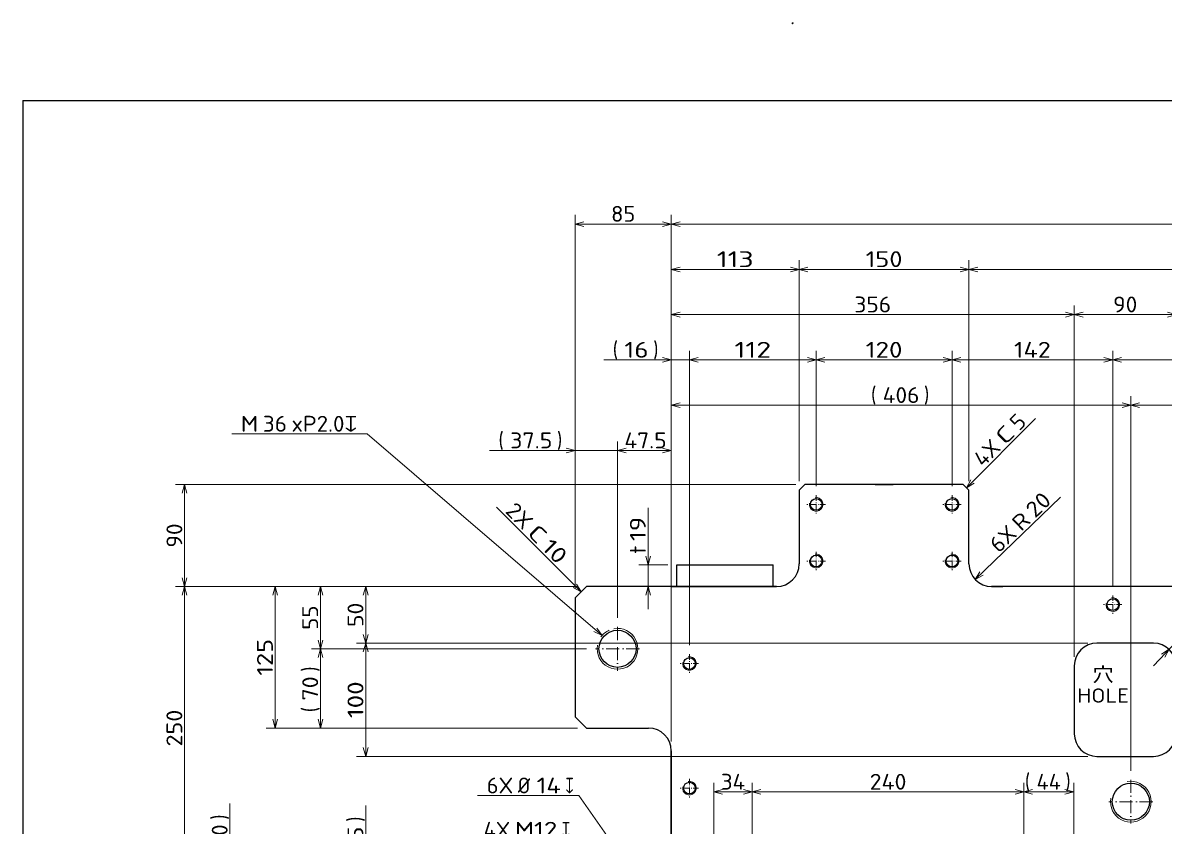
# Model space of a CAD drawing. Extents: x 0 to 1254, y -12 to 833.
# Drawn here: x 40 to 292.3, y 655.6 to 833.1 of the extents above; entities that cross this region are included whole.
import ezdxf
from ezdxf.enums import TextEntityAlignment as Align

# ---------------------------------------------------------------- set-up
doc = ezdxf.new("R2010")
doc.units = 0
doc.linetypes.add('DASHDOT', pattern=[18.5, 12, -3, 0.5, -3])
doc.layers.get('0').update_dxf_attribs({"lineweight": 13})
doc.styles.add('GDT', font='gdt.shx')
doc.styles.get("Standard").update_dxf_attribs({"font": 'isocp.shx'})
doc.dimstyles.get("Standard").update_dxf_attribs({"dimtxt": 2.5, "dimasz": 2.5, "dimexe": 1.25, "dimexo": 0.625, "dimtad": 1, "dimcen": 2.5, "dimadec": 0, "dimazin": 0, "dimtfac": 1, "dimtmove": 0, "dimatfit": 0, "dimfxl": 1, "dimarcsym": 0})

# ---------------------------------------------------------------- blocks, each defined once
blk = doc.blocks.new('*D61')
at = {"color": 7, "lineweight": 13}
blk.add_line((289.717346, 691.196626), (318.688477, 721.839173), dxfattribs=at)
blk.add_lwpolyline([(292.20134, 693.070458), (293.152405, 694.829858), (291.449059, 693.781709)], dxfattribs=at)
for s, rotation, width, p, p2 in [('20', 46.605923, 0.868246, (313.272743, 716.838777), (316.951134, 720.729371)), ('R', 46.605869, 1.078996, (310.361877, 713.75998), (312.585732, 716.112123)), ('4X', 46.605999, 0.953546, (305.635101, 708.760499), (309.674866, 713.033326))]:
    blk.add_text(s, height=3.5, rotation=rotation, dxfattribs=dict(at, width=width)).set_placement(p, p2, align=Align.FIT)
blk = doc.blocks.new('*D71')
at = {"color": 214, "lineweight": 13}
for p, q in [((116.048752, 742.366319), (86.147217, 742.366319)), ((167.926453, 697.876084), (116.048752, 742.366319))]:
    blk.add_line(p, q, dxfattribs=at)
blk.add_lwpolyline([(166.123047, 698.740769), (167.926453, 697.876084), (166.796997, 699.526628)], dxfattribs=at)
blk.add_arc((171.342346, 694.946626), 4.5, 113.918881, 144.535204, dxfattribs=at)
for s, width, p, p2 in [('M', 1.15318, (88.147217, 742.866319), (91.99115, 742.866319)), ('36', 0.868247, (92.99115, 742.866319), (98.345337, 742.866319)), ('xP2.0↧', 0.84647, (99.345337, 742.866319), (113.876404, 742.866319))]:
    blk.add_text(s, height=3.5, dxfattribs=dict(at, width=width)).set_placement(p, p2, align=Align.FIT)
blk = doc.blocks.new('*D75')
at = {"color": 7, "lineweight": 13}
blk.add_line((250.366989, 710.227128), (269.208824, 728.384126), dxfattribs=at)
blk.add_lwpolyline([(251.398872, 711.94037), (250.366989, 710.227128), (252.117249, 711.194901)], dxfattribs=at)
for s, rotation, width, p, p2 in [('20', 43.93955, 0.868248, (263.566322, 723.641084), (267.42173, 727.356355)), ('R', 43.939626, 1.079, (260.515381, 720.701035), (262.846252, 722.94719)), ('6X', 43.939575, 0.953545, (255.56115, 715.926866), (259.795311, 720.007127))]:
    blk.add_text(s, height=3.5, rotation=rotation, dxfattribs=dict(at, width=width)).set_placement(p, p2, align=Align.FIT)
blk = doc.blocks.new('*D79')
at = {"color": 214, "lineweight": 13}
for p, q in [((163.100159, 652.758119), (139.784821, 652.758119)), ((200.188416, 603.643666), (163.100159, 652.758119))]:
    blk.add_line(p, q, dxfattribs=at)
blk.add_lwpolyline([(198.611145, 604.873395), (200.188416, 603.643666), (199.437332, 605.497277)], dxfattribs=at)
blk.add_arc((201.092346, 602.446626), 1.5, 127.057884, 203.452269, dxfattribs=at)
for s, width, p, p2 in [('4X', 0.953544, (141.784821, 653.258119), (147.665009, 653.258119)), ('M12', 0.921945, (148.665024, 653.258119), (158.038132, 653.258119))]:
    blk.add_text(s, height=3.5, dxfattribs=dict(at, width=width)).set_placement(p, p2, align=Align.FIT)
at = {"color": 214, "lineweight": 13, "style": 'GDT', "width": 0.52601}
blk.add_text('x', height=3.5, dxfattribs=at).set_placement((159.038147, 653.258119), (160.879181, 653.258119), align=Align.FIT)
blk = doc.blocks.new('*D86')
at = {"color": 7, "lineweight": 13}
for p, q in [((178.075699, 703.696626), (178.075699, 726.076814)), ((182.467346, 713.446626), (176.075699, 713.446626))]:
    blk.add_line(p, q, dxfattribs=at)
for points in [[(177.55806, 715.37848), (178.075699, 713.446626), (178.593338, 715.37848)], [(178.593338, 706.764771), (178.075699, 708.696626), (177.55806, 706.764771)]]:
    blk.add_lwpolyline(points, dxfattribs=at)
for s, width, p, p2 in [('19', 0.892365, (177.575699, 718.722627), (177.575699, 724.076814)), ('t', 1.09248, (177.575699, 715.901826), (177.575699, 717.722627))]:
    blk.add_text(s, height=3.5, rotation=90, dxfattribs=dict(at, width=width)).set_placement(p, p2, align=Align.FIT)
blk = doc.blocks.new('*D93')
at = {"color": 7, "lineweight": 13}
for p, q in [((162.787949, 662.530961), (140.445969, 662.530961)), ((196.086426, 615.128621), (162.787949, 662.530961))]:
    blk.add_line(p, q, dxfattribs=at)
blk.add_lwpolyline([(194.552383, 616.411878), (196.086426, 615.128621), (195.399536, 617.00697)], dxfattribs=at)
for s, width, p, p2 in [('6X', 0.953544, (142.445984, 663.030961), (148.326172, 663.030961)), ('14', 0.845398, (153.473724, 663.030961), (158.827911, 663.030961))]:
    blk.add_text(s, height=3.5, dxfattribs=dict(at, width=width)).set_placement(p, p2, align=Align.FIT)
blk.add_text('%%c', height=3.5, dxfattribs=at).set_placement((149.326172, 663.030961))
at = {"color": 7, "lineweight": 13, "style": 'GDT', "width": 0.52601}
blk.add_text('x', height=3.5, dxfattribs=at).set_placement((159.827927, 663.030961), (161.668961, 663.030961), align=Align.FIT)
blk = doc.blocks.new('*D100')
at = {"color": 7, "lineweight": 13}
for p, q in [((161.967346, 708.196626), (161.967346, 790.696626)), ((183.217346, 674.452394), (183.217346, 790.696626)), ((161.967346, 788.696626), (183.217346, 788.696626))]:
    blk.add_line(p, q, dxfattribs=at)
for points in [[(163.8992, 789.214265), (161.967346, 788.696626), (163.8992, 788.178987)], [(181.285492, 788.178987), (183.217346, 788.696626), (181.285492, 789.214265)]]:
    blk.add_lwpolyline(points, dxfattribs=at)
at = {"color": 7, "lineweight": 13, "width": 0.868247}
blk.add_text('85', height=3.5, dxfattribs=at).set_placement((169.915253, 789.196626), (175.26944, 789.196626), align=Align.FIT)
blk = doc.blocks.new('*D101')
at = {"color": 7, "lineweight": 13}
for p, q in [((183.217346, 674.452394), (183.217346, 790.696626)), ((528.217346, 674.446626), (528.217346, 790.696626)), ((183.217346, 788.696626), (528.217346, 788.696626))]:
    blk.add_line(p, q, dxfattribs=at)
for points in [[(185.1492, 789.214265), (183.217346, 788.696626), (185.1492, 788.178987)], [(526.285492, 788.178987), (528.217346, 788.696626), (526.285492, 789.214265)]]:
    blk.add_lwpolyline(points, dxfattribs=at)
at = {"color": 7, "lineweight": 13, "width": 0.848056}
blk.add_text('1380', height=3.5, dxfattribs=at).set_placement((350.275656, 789.196626), (361.159037, 789.196626), align=Align.FIT)
blk = doc.blocks.new('*D116')
at = {"color": 7, "lineweight": 13}
for p, q in [((85.717346, 631.196626), (85.717346, 660.786347)), ((181.217346, 646.196626), (83.717346, 646.196626)), ((161.217346, 636.196626), (83.717346, 636.196626))]:
    blk.add_line(p, q, dxfattribs=at)
for points in [[(85.199707, 648.12848), (85.717346, 646.196626), (86.234985, 648.12848)], [(86.234985, 634.264771), (85.717346, 636.196626), (85.199707, 634.264771)]]:
    blk.add_lwpolyline(points, dxfattribs=at)
for s, p in [(')', (85.217346, 657.208314)), ('(', (85.217346, 648.276093))]:
    blk.add_text(s, height=3.5, rotation=90.000003, dxfattribs=at).set_placement(p)
at = {"color": 7, "lineweight": 13, "width": 0.868247}
blk.add_text('40', height=3.5, rotation=90, dxfattribs=at).set_placement((85.217346, 650.854127), (85.217346, 656.208314), align=Align.FIT)
blk = doc.blocks.new('*D125')
at = {"color": 7, "lineweight": 13}
for p, q in [((162.467346, 708.696626), (73.717346, 708.696626)), ((75.717346, 646.196626), (75.717346, 708.696626)), ((181.217346, 646.196626), (73.717346, 646.196626))]:
    blk.add_line(p, q, dxfattribs=at)
for points in [[(76.234985, 706.764771), (75.717346, 708.696626), (75.199707, 706.764771)], [(75.199707, 648.12848), (75.717346, 646.196626), (76.234985, 648.12848)]]:
    blk.add_lwpolyline(points, dxfattribs=at)
at = {"color": 7, "lineweight": 13, "width": 0.854609}
blk.add_text('250', height=3.5, rotation=90, dxfattribs=at).set_placement((75.217346, 673.387231), (75.217346, 681.506021), align=Align.FIT)
blk = doc.blocks.new('*D126')
at = {"color": 7, "lineweight": 13}
for p, q in [((210.717346, 731.196626), (73.717346, 731.196626)), ((75.717346, 708.696626), (75.717346, 731.196626)), ((162.467346, 708.696626), (73.717346, 708.696626))]:
    blk.add_line(p, q, dxfattribs=at)
for points in [[(76.234985, 729.264771), (75.717346, 731.196626), (75.199707, 729.264771)], [(75.199707, 710.62848), (75.717346, 708.696626), (76.234985, 710.62848)]]:
    blk.add_lwpolyline(points, dxfattribs=at)
at = {"color": 7, "lineweight": 13, "width": 0.868247}
blk.add_text('90', height=3.5, rotation=90, dxfattribs=at).set_placement((75.217346, 717.269532), (75.217346, 722.623719), align=Align.FIT)
blk = doc.blocks.new('*D173')
at = {"color": 7, "lineweight": 13}
for p, q in [((183.217346, 674.452394), (183.217346, 780.696626)), ((211.467346, 731.946626), (211.467346, 780.696626)), ((183.217346, 778.696626), (211.467346, 778.696626))]:
    blk.add_line(p, q, dxfattribs=at)
for points in [[(185.1492, 779.214265), (183.217346, 778.696626), (185.1492, 778.178987)], [(209.535492, 778.178987), (211.467346, 778.696626), (209.535492, 779.214265)]]:
    blk.add_lwpolyline(points, dxfattribs=at)
at = {"color": 7, "lineweight": 13, "width": 0.854608}
blk.add_text('113', height=3.5, dxfattribs=at).set_placement((193.282959, 779.196626), (201.401733, 779.196626), align=Align.FIT)
blk = doc.blocks.new('*D174')
at = {"color": 7, "lineweight": 13}
for p, q in [((211.467346, 731.946626), (211.467346, 780.696626)), ((248.967346, 731.946626), (248.967346, 780.696626)), ((211.467346, 778.696626), (248.967346, 778.696626))]:
    blk.add_line(p, q, dxfattribs=at)
for points in [[(213.3992, 779.214265), (211.467346, 778.696626), (213.3992, 778.178987)], [(247.035492, 778.178987), (248.967346, 778.696626), (247.035492, 779.214265)]]:
    blk.add_lwpolyline(points, dxfattribs=at)
at = {"color": 7, "lineweight": 13, "width": 0.854609}
blk.add_text('150', height=3.5, dxfattribs=at).set_placement((226.157959, 779.196626), (234.276741, 779.196626), align=Align.FIT)
blk = doc.blocks.new('*D175')
at = {"color": 7, "lineweight": 13}
for p, q in [((248.967346, 731.946626), (248.967346, 780.696626)), ((462.467346, 731.946626), (462.467346, 780.696626)), ((248.967346, 778.696626), (462.467346, 778.696626))]:
    blk.add_line(p, q, dxfattribs=at)
for points in [[(250.8992, 779.214265), (248.967346, 778.696626), (250.8992, 778.178987)], [(460.535492, 778.178987), (462.467346, 778.696626), (460.535492, 779.214265)]]:
    blk.add_lwpolyline(points, dxfattribs=at)
for s, p in [('(', (349.079919, 779.196626)), (')', (360.776739, 779.196626))]:
    blk.add_text(s, height=3.5, dxfattribs=at).set_placement(p)
at = {"color": 7, "lineweight": 13, "width": 0.839874}
blk.add_text('854', height=3.5, dxfattribs=at).set_placement((351.657953, 779.196626), (359.776739, 779.196626), align=Align.FIT)
blk = doc.blocks.new('*D180')
at = {"color": 7, "lineweight": 13}
for p, q in [((162.467346, 708.696626), (93.717346, 708.696626)), ((95.717346, 677.446626), (95.717346, 708.696626)), ((162.467346, 677.446626), (93.717346, 677.446626))]:
    blk.add_line(p, q, dxfattribs=at)
for points in [[(96.234985, 706.764771), (95.717346, 708.696626), (95.199707, 706.764771)], [(95.199707, 679.37848), (95.717346, 677.446626), (96.234985, 679.37848)]]:
    blk.add_lwpolyline(points, dxfattribs=at)
at = {"color": 7, "lineweight": 13, "width": 0.854609}
blk.add_text('125', height=3.5, rotation=90, dxfattribs=at).set_placement((95.217346, 689.012231), (95.217346, 697.131013), align=Align.FIT)
blk = doc.blocks.new('*D185')
at = {"color": 7, "lineweight": 13}
for p, q in [((171.342346, 701.79062), (171.342346, 740.696626)), ((183.217346, 674.452394), (183.217346, 740.696626)), ((171.342346, 738.696626), (183.217346, 738.696626))]:
    blk.add_line(p, q, dxfattribs=at)
for points in [[(173.2742, 739.214265), (171.342346, 738.696626), (173.2742, 738.178987)], [(181.285492, 738.178987), (183.217346, 738.696626), (181.285492, 739.214265)]]:
    blk.add_lwpolyline(points, dxfattribs=at)
at = {"color": 7, "lineweight": 13, "width": 0.836937}
blk.add_text('47.5', height=3.5, dxfattribs=at).set_placement((172.841431, 739.196626), (182.187225, 739.196626), align=Align.FIT)
blk = doc.blocks.new('*D186')
at = {"color": 7, "lineweight": 13}
for p, q in [((161.967346, 708.196626), (161.967346, 740.696626)), ((171.342346, 701.79062), (171.342346, 740.696626)), ((143.043503, 738.696626), (176.342346, 738.696626))]:
    blk.add_line(p, q, dxfattribs=at)
for points in [[(160.035492, 738.178987), (161.967346, 738.696626), (160.035492, 739.214265)], [(173.2742, 739.214265), (171.342346, 738.696626), (173.2742, 738.178987)]]:
    blk.add_lwpolyline(points, dxfattribs=at)
for s, p in [('(', (145.043503, 739.196626)), (')', (157.967346, 739.196626))]:
    blk.add_text(s, height=3.5, dxfattribs=at).set_placement(p)
at = {"color": 7, "lineweight": 13, "width": 0.836937}
blk.add_text('37.5', height=3.5, dxfattribs=at).set_placement((147.621536, 739.196626), (156.967331, 739.196626), align=Align.FIT)
blk = doc.blocks.new('*D187')
at = {"color": 7, "lineweight": 13}
for p, q in [((162.467346, 708.696626), (103.717346, 708.696626)), ((105.717346, 694.946626), (105.717346, 708.696626)), ((164.498352, 694.946626), (103.717346, 694.946626))]:
    blk.add_line(p, q, dxfattribs=at)
for points in [[(106.234985, 706.764771), (105.717346, 708.696626), (105.199707, 706.764771)], [(105.199707, 696.87848), (105.717346, 694.946626), (106.234985, 696.87848)]]:
    blk.add_lwpolyline(points, dxfattribs=at)
at = {"color": 7, "lineweight": 13, "width": 0.868247}
blk.add_text('55', height=3.5, rotation=90, dxfattribs=at).set_placement((105.217346, 699.144532), (105.217346, 704.498719), align=Align.FIT)
blk = doc.blocks.new('*D188')
at = {"color": 7, "lineweight": 13}
for p, q in [((164.498352, 694.946626), (103.717346, 694.946626)), ((105.717346, 677.446626), (105.717346, 694.946626)), ((162.467346, 677.446626), (103.717346, 677.446626))]:
    blk.add_line(p, q, dxfattribs=at)
for points in [[(106.234985, 693.014771), (105.717346, 694.946626), (105.199707, 693.014771)], [(105.199707, 679.37848), (105.717346, 677.446626), (106.234985, 679.37848)]]:
    blk.add_lwpolyline(points, dxfattribs=at)
for s, p in [(')', (105.217346, 689.873719)), ('(', (105.217346, 680.941499))]:
    blk.add_text(s, height=3.5, rotation=90.000003, dxfattribs=at).set_placement(p)
at = {"color": 7, "lineweight": 13, "width": 0.868247}
blk.add_text('70', height=3.5, rotation=90, dxfattribs=at).set_placement((105.217346, 683.519532), (105.217346, 688.873719), align=Align.FIT)
blk = doc.blocks.new('*D189')
at = {"color": 7, "lineweight": 13}
for p, q in [((183.217346, 674.452394), (183.217346, 770.696626)), ((272.217346, 693.196626), (272.217346, 770.696626)), ((183.217346, 768.696626), (272.217346, 768.696626))]:
    blk.add_line(p, q, dxfattribs=at)
for points in [[(185.1492, 769.214265), (183.217346, 768.696626), (185.1492, 768.178987)], [(270.285492, 768.178987), (272.217346, 768.696626), (270.285492, 769.214265)]]:
    blk.add_lwpolyline(points, dxfattribs=at)
at = {"color": 7, "lineweight": 13, "width": 0.854609}
blk.add_text('356', height=3.5, dxfattribs=at).set_placement((223.657959, 769.196626), (231.776741, 769.196626), align=Align.FIT)
blk = doc.blocks.new('*D190')
at = {"color": 7, "lineweight": 13}
for p, q in [((272.217346, 693.196626), (272.217346, 770.696626)), ((294.717346, 693.196626), (294.717346, 770.696626)), ((272.217346, 768.696626), (294.717346, 768.696626))]:
    blk.add_line(p, q, dxfattribs=at)
for points in [[(274.1492, 769.214265), (272.217346, 768.696626), (274.1492, 768.178987)], [(292.785496, 768.178987), (294.717346, 768.696626), (292.785496, 769.214265)]]:
    blk.add_lwpolyline(points, dxfattribs=at)
at = {"color": 7, "lineweight": 13, "width": 0.868247}
blk.add_text('90', height=3.5, dxfattribs=at).set_placement((280.790253, 769.196626), (286.14444, 769.196626), align=Align.FIT)
blk = doc.blocks.new('*D194')
at = {"color": 7, "lineweight": 13}
for p, q in [((162.467346, 708.696626), (113.717346, 708.696626)), ((115.717346, 696.196626), (115.717346, 708.696626)), ((275.217346, 696.196626), (113.717346, 696.196626))]:
    blk.add_line(p, q, dxfattribs=at)
for points in [[(116.234985, 706.764771), (115.717346, 708.696626), (115.199707, 706.764771)], [(115.199707, 698.12848), (115.717346, 696.196626), (116.234985, 698.12848)]]:
    blk.add_lwpolyline(points, dxfattribs=at)
at = {"color": 7, "lineweight": 13, "width": 0.868247}
blk.add_text('50', height=3.5, rotation=90, dxfattribs=at).set_placement((115.217346, 699.769532), (115.217346, 705.123719), align=Align.FIT)
blk = doc.blocks.new('*D195')
at = {"color": 7, "lineweight": 13}
for p, q in [((275.217346, 696.196626), (113.717346, 696.196626)), ((115.717346, 671.196626), (115.717346, 696.196626)), ((275.217346, 671.196626), (113.717346, 671.196626))]:
    blk.add_line(p, q, dxfattribs=at)
for points in [[(116.234985, 694.264771), (115.717346, 696.196626), (115.199707, 694.264771)], [(115.199707, 673.12848), (115.717346, 671.196626), (116.234985, 673.12848)]]:
    blk.add_lwpolyline(points, dxfattribs=at)
at = {"color": 7, "lineweight": 13, "width": 0.854609}
blk.add_text('100', height=3.5, rotation=90, dxfattribs=at).set_placement((115.217346, 679.637231), (115.217346, 687.756021), align=Align.FIT)
blk = doc.blocks.new('*D202')
at = {"color": 7, "lineweight": 13}
for p, q in [((183.217346, 674.452394), (183.217346, 750.696626)), ((284.717346, 668.040627), (284.717346, 750.696626)), ((183.217346, 748.696626), (284.717346, 748.696626))]:
    blk.add_line(p, q, dxfattribs=at)
for points in [[(185.1492, 749.214265), (183.217346, 748.696626), (185.1492, 748.178987)], [(282.785492, 748.178987), (284.717346, 748.696626), (282.785492, 749.214265)]]:
    blk.add_lwpolyline(points, dxfattribs=at)
for s, p in [('(', (227.32991, 749.196626)), (')', (239.026741, 749.196626))]:
    blk.add_text(s, height=3.5, dxfattribs=at).set_placement(p)
at = {"color": 7, "lineweight": 13, "width": 0.854609}
blk.add_text('406', height=3.5, dxfattribs=at).set_placement((229.907951, 749.196626), (238.026741, 749.196626), align=Align.FIT)
blk = doc.blocks.new('*D203')
at = {"color": 7, "lineweight": 13}
for p, q in [((284.717346, 668.040627), (284.717346, 750.696626)), ((426.717346, 668.040627), (426.717346, 750.696626)), ((284.717346, 748.696626), (426.717346, 748.696626))]:
    blk.add_line(p, q, dxfattribs=at)
for points in [[(286.6492, 749.214265), (284.717346, 748.696626), (286.6492, 748.178987)], [(424.785492, 748.178987), (426.717346, 748.696626), (424.785492, 749.214265)]]:
    blk.add_lwpolyline(points, dxfattribs=at)
at = {"color": 7, "lineweight": 13, "width": 0.854609}
blk.add_text('568', height=3.5, dxfattribs=at).set_placement((351.657953, 749.196626), (359.776739, 749.196626), align=Align.FIT)
blk = doc.blocks.new('*D210')
at = {"color": 7, "lineweight": 13}
for p, q in [((280.717346, 708.734132), (280.717346, 760.696626)), ((430.717346, 708.734132), (430.717346, 760.696626)), ((280.717346, 758.696626), (430.717346, 758.696626))]:
    blk.add_line(p, q, dxfattribs=at)
for points in [[(282.6492, 759.214265), (280.717346, 758.696626), (282.6492, 758.178987)], [(428.785492, 758.178987), (430.717346, 758.696626), (428.785492, 759.214265)]]:
    blk.add_lwpolyline(points, dxfattribs=at)
at = {"color": 7, "lineweight": 13, "width": 0.854609}
blk.add_text('600', height=3.5, dxfattribs=at).set_placement((351.657953, 759.196626), (359.776739, 759.196626), align=Align.FIT)
blk = doc.blocks.new('*D211')
at = {"color": 7, "lineweight": 13}
for p, q in [((245.217346, 730.859132), (245.217346, 760.696626)), ((280.717346, 708.734132), (280.717346, 760.696626)), ((245.217346, 758.696626), (280.717346, 758.696626))]:
    blk.add_line(p, q, dxfattribs=at)
for points in [[(247.1492, 759.214265), (245.217346, 758.696626), (247.1492, 758.178987)], [(278.785492, 758.178987), (280.717346, 758.696626), (278.785492, 759.214265)]]:
    blk.add_lwpolyline(points, dxfattribs=at)
at = {"color": 7, "lineweight": 13, "width": 0.854609}
blk.add_text('142', height=3.5, dxfattribs=at).set_placement((258.907951, 759.196626), (267.026741, 759.196626), align=Align.FIT)
blk = doc.blocks.new('*D212')
at = {"color": 7, "lineweight": 13}
for p, q in [((215.217346, 730.859132), (215.217346, 760.696626)), ((245.217346, 730.859132), (245.217346, 760.696626)), ((215.217346, 758.696626), (245.217346, 758.696626))]:
    blk.add_line(p, q, dxfattribs=at)
for points in [[(217.1492, 759.214265), (215.217346, 758.696626), (217.1492, 758.178987)], [(243.285492, 758.178987), (245.217346, 758.696626), (243.285492, 759.214265)]]:
    blk.add_lwpolyline(points, dxfattribs=at)
at = {"color": 7, "lineweight": 13, "width": 0.854609}
blk.add_text('120', height=3.5, dxfattribs=at).set_placement((226.157959, 759.196626), (234.276741, 759.196626), align=Align.FIT)
blk = doc.blocks.new('*D213')
at = {"color": 7, "lineweight": 13}
for p, q in [((187.217346, 695.734124), (187.217346, 760.696626)), ((215.217346, 730.859132), (215.217346, 760.696626)), ((187.217346, 758.696626), (215.217346, 758.696626))]:
    blk.add_line(p, q, dxfattribs=at)
for points in [[(189.1492, 759.214265), (187.217346, 758.696626), (189.1492, 758.178987)], [(213.285492, 758.178987), (215.217346, 758.696626), (213.285492, 759.214265)]]:
    blk.add_lwpolyline(points, dxfattribs=at)
at = {"color": 7, "lineweight": 13, "width": 0.854608}
blk.add_text('112', height=3.5, dxfattribs=at).set_placement((197.157959, 759.196626), (205.276733, 759.196626), align=Align.FIT)
blk = doc.blocks.new('*D214')
at = {"color": 7, "lineweight": 13}
for p, q in [((183.217346, 674.452394), (183.217346, 760.696626)), ((187.217346, 695.734124), (187.217346, 760.696626)), ((168.285126, 758.696626), (192.217346, 758.696626))]:
    blk.add_line(p, q, dxfattribs=at)
for points in [[(181.285492, 758.178987), (183.217346, 758.696626), (181.285492, 759.214265)], [(189.1492, 759.214265), (187.217346, 758.696626), (189.1492, 758.178987)]]:
    blk.add_lwpolyline(points, dxfattribs=at)
for s, p in [('(', (170.285126, 759.196626)), (')', (179.217346, 759.196626))]:
    blk.add_text(s, height=3.5, dxfattribs=at).set_placement(p)
at = {"color": 7, "lineweight": 13, "width": 0.868247}
blk.add_text('16', height=3.5, dxfattribs=at).set_placement((172.863159, 759.196626), (178.217346, 759.196626), align=Align.FIT)
blk = doc.blocks.new('*D220')
at = {"color": 7, "lineweight": 13}
for p, q in [((115.717346, 627.446626), (115.717346, 660.339768)), ((161.217346, 636.196626), (113.717346, 636.196626)), ((161.17984, 632.446626), (113.717346, 632.446626))]:
    blk.add_line(p, q, dxfattribs=at)
for points in [[(115.199707, 638.12848), (115.717346, 636.196626), (116.234985, 638.12848)], [(116.234985, 630.514775), (115.717346, 632.446626), (115.199707, 630.514775)]]:
    blk.add_lwpolyline(points, dxfattribs=at)
for s, p in [(')', (115.217346, 656.761735)), ('(', (115.217346, 647.829507))]:
    blk.add_text(s, height=3.5, rotation=90.000003, dxfattribs=at).set_placement(p)
at = {"color": 7, "lineweight": 13, "width": 0.868247}
blk.add_text('15', height=3.5, rotation=90, dxfattribs=at).set_placement((115.217346, 650.407548), (115.217346, 655.761735), align=Align.FIT)
blk = doc.blocks.new('*D262')
at = {"color": 7, "lineweight": 13}
for p, q in [((201.092346, 606.484124), (201.092346, 665.349122)), ((261.092346, 627.734124), (261.092346, 665.349122)), ((201.092346, 663.349122), (261.092346, 663.349122))]:
    blk.add_line(p, q, dxfattribs=at)
for points in [[(203.0242, 663.866761), (201.092346, 663.349122), (203.0242, 662.831483)], [(259.160492, 662.831483), (261.092346, 663.349122), (259.160492, 663.866761)]]:
    blk.add_lwpolyline(points, dxfattribs=at)
at = {"color": 7, "lineweight": 13, "width": 0.854609}
blk.add_text('240', height=3.5, dxfattribs=at).set_placement((227.032959, 663.849122), (235.151741, 663.849122), align=Align.FIT)
blk = doc.blocks.new('*D263')
at = {"color": 7, "lineweight": 13}
for p, q in [((192.592346, 648.196626), (192.592346, 665.349122)), ((201.092346, 606.484124), (201.092346, 665.349122)), ((192.592346, 663.349122), (201.092346, 663.349122))]:
    blk.add_line(p, q, dxfattribs=at)
for points in [[(194.5242, 663.866761), (192.592346, 663.349122), (194.5242, 662.831483)], [(199.160492, 662.831483), (201.092346, 663.349122), (199.160492, 663.866761)]]:
    blk.add_lwpolyline(points, dxfattribs=at)
at = {"color": 7, "lineweight": 13, "width": 0.845398}
blk.add_text('34', height=3.5, dxfattribs=at).set_placement((194.165253, 663.849122), (199.51944, 663.849122), align=Align.FIT)
blk = doc.blocks.new('*D264')
at = {"color": 7, "lineweight": 13}
for p, q in [((261.092346, 627.734124), (261.092346, 665.349122)), ((272.092346, 648.196626), (272.092346, 665.349122)), ((261.092346, 663.349122), (272.092346, 663.349122))]:
    blk.add_line(p, q, dxfattribs=at)
for points in [[(263.0242, 663.866761), (261.092346, 663.349122), (263.0242, 662.831483)], [(270.160492, 662.831483), (272.092346, 663.349122), (270.160492, 663.866761)]]:
    blk.add_lwpolyline(points, dxfattribs=at)
for s, p in [('(', (261.312622, 663.849122)), (')', (270.244843, 663.849122))]:
    blk.add_text(s, height=3.5, dxfattribs=at).set_placement(p)
at = {"color": 7, "lineweight": 13, "width": 0.845398}
blk.add_text('44', height=3.5, dxfattribs=at).set_placement((263.890656, 663.849122), (269.244843, 663.849122), align=Align.FIT)

msp = doc.modelspace()

# ---------------------------------------------------------------- linework, layer by layer
at = {"color": 7, "lineweight": 25}
for p, q in [((40, 816), (1164, 816)), ((40, 816), (40, 25)), ((212.7173, 731.1966), (211.4673, 729.9466)), ((211.4673, 729.9466), (211.4673, 713.6966)), ((247.7173, 731.1966), (212.7173, 731.1966)), ((228.2173, 731.1966), (232.2173, 731.1966)), ((247.7173, 731.1966), (248.9673, 729.9466)), ((248.9673, 713.6966), (248.9673, 729.9466)), ((184.4673, 708.6966), (184.4673, 713.4466)), ((184.4673, 713.4466), (205.7173, 713.4466)), ((205.7173, 708.6966), (205.7173, 713.4466)), ((161.9673, 706.1966), (164.4673, 708.6966)), ((183.2173, 708.6966), (164.4673, 708.6966)), ((206.4673, 708.6966), (183.2173, 708.6966)), ((183.2173, 708.6966), (206.4732, 708.6966)), ((253.9615, 708.6966), (256.4673, 708.6966)), ((457.4673, 708.6966), (253.9673, 708.6966)), ((161.9673, 706.1966), (161.9673, 679.9466)), ((289.7173, 696.1966), (277.2173, 696.1966)), ((272.2173, 691.1966), (272.2173, 676.1966)), ((161.9673, 683.9466), (161.9673, 679.9466)), ((161.9673, 679.9466), (164.4673, 677.4466)), ((164.4673, 677.4466), (178.2173, 677.4466)), ((183.2173, 646.1966), (183.2173, 672.4524)), ((183.2173, 672.4466), (183.2173, 646.1966)), ((277.2173, 671.1966), (289.7173, 671.1966))]:
    msp.add_line(p, q, dxfattribs=at)
at = {"color": 7, "lineweight": 13}
for p, q in [((248.4059, 730.5081), (263.67, 745.7722)), ((163.2752, 707.5045), (144.5896, 726.1902))]:
    msp.add_line(p, q, dxfattribs=at)
at = {"color": 7, "linetype": 'DASHDOT', "lineweight": 13, "ltscale": 0.101875}
for p, q in [((217.2549, 726.8216), (213.1798, 726.8216)), ((215.2173, 728.8591), (215.2173, 724.7841)), ((247.2548, 726.8216), (243.1798, 726.8216)), ((245.2173, 728.8591), (245.2173, 724.7841)), ((217.2549, 714.3216), (213.1798, 714.3216)), ((215.2173, 716.3591), (215.2173, 712.2841)), ((247.2548, 714.3216), (243.1798, 714.3216)), ((245.2173, 716.3591), (245.2173, 712.2841)), ((280.7173, 706.7341), (280.7173, 702.6591)), ((282.7548, 704.6966), (278.6798, 704.6966)), ((189.2549, 691.6966), (185.1798, 691.6966)), ((187.2173, 693.7341), (187.2173, 689.6591)), ((187.2173, 666.2341), (187.2173, 662.1591)), ((189.2549, 664.1966), (185.1798, 664.1966))]:
    msp.add_line(p, q, dxfattribs=at)
at = {"color": 7, "linetype": 'DASHDOT', "lineweight": 13, "ltscale": 0.2422}
for p, q in [((171.3423, 699.7906), (171.3423, 690.1026)), ((176.1863, 694.9466), (166.4984, 694.9466)), ((284.7173, 666.0406), (284.7173, 656.3526)), ((289.5613, 661.1966), (279.8733, 661.1966))]:
    msp.add_line(p, q, dxfattribs=at)
at = {"color": 7, "lineweight": 13}
for points in [[(249.4059, 732.2401), (248.4059, 730.5081), (250.1379, 731.5081)], [(161.5432, 708.5045), (163.2752, 707.5045), (162.2752, 709.2366)]]:
    msp.add_lwpolyline(points, dxfattribs=at)
msp.add_circle((210, 833), 0.1, dxfattribs=at)
at = {"color": 7, "lineweight": 25}
for centre, radius in [((215.2173, 726.8216), 1.2875), ((245.2173, 726.8216), 1.2875), ((215.2173, 714.3216), 1.2875), ((245.2173, 714.3216), 1.2875), ((280.7173, 704.6966), 1.2875), ((171.3423, 694.9466), 4.094), ((187.2173, 691.6966), 1.2875), ((187.2173, 664.1966), 1.2875), ((284.7173, 661.1966), 4.094)]:
    msp.add_circle(centre, radius, dxfattribs=at)
at = {"color": 7, "lineweight": 13}
for centre, radius in [((215.2173, 726.8216), 1.5), ((245.2173, 726.8216), 1.5), ((215.2173, 714.3216), 1.5), ((245.2173, 714.3216), 1.5), ((280.7173, 704.6966), 1.5), ((171.3423, 694.9466), 4.5), ((187.2173, 691.6966), 1.5), ((187.2173, 664.1966), 1.5), ((284.7173, 661.1966), 4.5)]:
    msp.add_arc(centre, radius, 169.999993, 100.000014, dxfattribs=at)
at = {"color": 7, "lineweight": 25}
for centre, start, end in [((206.4673, 713.6966), 270, 0), ((253.9673, 713.6966), 180, 270), ((277.2173, 691.1966), 90, 180), ((289.7173, 691.1966), 0, 90), ((178.2173, 672.4466), 0, 90), ((277.2173, 676.1966), 180, 270), ((289.7173, 676.1966), 270, 0)]:
    msp.add_arc(centre, 5, start, end, dxfattribs=at)

# ---------------------------------------------------------------- texts
at = {"color": 7, "lineweight": 13}
for s, rotation, width, p, p2 in [('5', 45, 0.913972, (260.0711, 742.8804), (261.9022, 744.7115)), ('C', 44.99982, 1.146434, (256.9321, 739.7414), (259.364, 742.1733)), ('4X', 45, 0.953546, (252.067, 734.8763), (256.225, 739.0343)), ('2X', 315, 0.953546, (146.3573, 725.1295), (150.5152, 720.9716)), ('C', 315, 1.14643, (151.2224, 720.2645), (153.6543, 717.8326)), ('10', 315, 0.868246, (154.3614, 717.1254), (158.1474, 713.3394))]:
    msp.add_text(s, height=3.5, rotation=rotation, dxfattribs=dict(at, width=width)).set_placement(p, p2, align=Align.FIT)
for s, width, p, p2 in [('穴', 2.071676, (276.25, 687.716), (280.9113, 687.716)), ('HOLE', 0.977323, (272.8633, 683.0548), (284.298, 683.0548))]:
    msp.add_text(s, height=3.15, dxfattribs=dict(at, width=width)).set_placement(p, p2, align=Align.FIT)

# ---------------------------------------------------------------- dimensions: what is measured, and where the dimension line sits
at = {"lineweight": 0}
for base, p1, p2, picture, middle in [((183.2173, 788.6966), (161.9673, 706.1966), (183.2173, 672.4524), '*D100', (172.5923, 788.6966)), ((215.2173, 758.6966), (187.2173, 693.7341), (215.2173, 728.8591), '*D213', (201.2173, 758.6966)), ((280.7173, 758.6966), (245.2173, 728.8591), (280.7173, 706.7341), '*D211', (262.9673, 758.6966)), ((183.2173, 738.6966), (171.3423, 699.7906), (183.2173, 672.4524), '*D185', (177.5143, 738.6966)), ((201.0923, 663.3491), (192.5923, 646.1966), (201.0923, 604.4841), '*D263', (196.8423, 663.3491))]:
    dim = msp.add_linear_dim(base=base, p1=p1, p2=p2, dimstyle='STANDARD', override={"dimlfac": 4}, dxfattribs=at)
    dim.commit()
    dim.dimension.update_dxf_attribs({"geometry": picture, "text_midpoint": middle, "dimtype": 160})
for base, p1, p2, angle, picture, middle, dimtype in [((183.2173, 788.6966), (528.2173, 672.4466), (183.2173, 672.4524), 180, '*D101', (355.7173, 788.6966), 160), ((183.2173, 778.6966), (211.4673, 729.9466), (183.2173, 672.4524), 180, '*D173', (197.3423, 778.6966), 160), ((211.4673, 778.6966), (248.9673, 729.9466), (211.4673, 729.9466), 180, '*D174', (230.2173, 778.6966), 161), ((183.2173, 768.6966), (272.2173, 691.1966), (183.2173, 672.4524), 180, '*D189', (227.7173, 768.6966), 160), ((272.2173, 768.6966), (294.7173, 691.1966), (272.2173, 691.1966), 180, '*D190', (283.4673, 768.6966), 161), ((245.2173, 758.6966), (215.2173, 728.8591), (245.2173, 728.8591), 0, '*D212', (230.2173, 758.6966), 161), ((430.7173, 758.6966), (280.7173, 706.7341), (430.7173, 706.7341), 0, '*D210', (355.7173, 758.6966), 161), ((284.7173, 748.6966), (426.7173, 666.0406), (284.7173, 666.0406), 180, '*D203', (355.7173, 748.6966), 161), ((75.7173, 731.1966), (164.4673, 708.6966), (212.7173, 731.1966), 90, '*D126', (75.7173, 719.9466), 160), ((75.7173, 708.6966), (183.2173, 646.1966), (164.4673, 708.6966), 90, '*D125', (75.7173, 677.4466), 160), ((95.7173, 708.6966), (164.4673, 677.4466), (164.4673, 708.6966), 90, '*D180', (95.7173, 693.0716), 161), ((105.7173, 708.6966), (166.4983, 694.9466), (164.4673, 708.6966), 90, '*D187', (105.7173, 701.8216), 160), ((115.7173, 708.6966), (277.2173, 696.1966), (164.4673, 708.6966), 90, '*D194', (115.7173, 702.4466), 160), ((115.7173, 696.1966), (277.2173, 671.1966), (277.2173, 696.1966), 90, '*D195', (115.7173, 683.6966), 161), ((201.0923, 663.3491), (261.0923, 625.7341), (201.0923, 604.4841), 180, '*D262', (231.0923, 663.3491), 160)]:
    dim = msp.add_linear_dim(base=base, p1=p1, p2=p2, angle=angle, dimstyle='STANDARD', override={"dimlfac": 4}, dxfattribs=at)
    dim.commit()
    dim.dimension.update_dxf_attribs({"geometry": picture, "text_midpoint": middle, "dimtype": dimtype})
for base, p1, p2, angle, text, picture, middle, dimtype in [((248.9673, 778.6966), (462.4673, 729.9466), (248.9673, 729.9466), 180, '(<>)', '*D175', (355.7173, 778.6966), 161), ((183.2173, 748.6966), (284.7173, 666.0406), (183.2173, 672.4524), 180, '(<>)', '*D202', (233.9673, 748.6966), 160), ((178.0757, 713.4466), (175.5757, 708.6966), (184.4673, 713.4466), 90, 't<>', '*D86', (178.0757, 719.9893), 160), ((105.7173, 694.9466), (164.4673, 677.4466), (166.4983, 694.9466), 90, '(<>)', '*D188', (105.7173, 686.1966), 160), ((261.0923, 663.3491), (272.0923, 646.1966), (261.0923, 625.7341), 180, '(<>)', '*D264', (266.5677, 663.3491), 160), ((85.7173, 636.1966), (183.2173, 646.1966), (163.2173, 636.1966), 270, '(<>)', '*D116', (85.7173, 653.5312), 160), ((115.7173, 632.4466), (163.2173, 636.1966), (163.1798, 632.4466), 270, '(<>)', '*D220', (115.7173, 653.0846), 160)]:
    dim = msp.add_linear_dim(base=base, p1=p1, p2=p2, angle=angle, text=text, dimstyle='STANDARD', override={"dimlfac": 4}, dxfattribs=at)
    dim.commit()
    dim.dimension.update_dxf_attribs({"geometry": picture, "text_midpoint": middle, "dimtype": dimtype})
for base, p1, p2, picture, middle in [((187.2173, 758.6966), (183.2173, 672.4524), (187.2173, 693.7341), '*D214', (175.5403, 758.6966)), ((171.3423, 738.6966), (161.9673, 706.1966), (171.3423, 699.7906), '*D186', (152.2944, 738.6966))]:
    dim = msp.add_linear_dim(base=base, p1=p1, p2=p2, text='(<>)', dimstyle='STANDARD', override={"dimlfac": 4}, dxfattribs=at)
    dim.commit()
    dim.dimension.update_dxf_attribs({"geometry": picture, "text_midpoint": middle, "dimtype": 160})
for p1, p2, text, picture, middle in [((174.7582, 692.0172), (167.9265, 697.8761), 'M<>xP2.0↧', '*D71', (106.2724, 750.7505)), ((198.0983, 612.2646), (196.0864, 615.1286), '6X<>↧', '*D93', (158.1841, 669.0847)), ((201.9963, 601.2496), (200.1884, 603.6437), '4XM12<DEPTH>', '*D79', (157.7445, 659.8504))]:
    dim = msp.add_diameter_dim_2p(p1=p1, p2=p2, text=text, dimstyle='STANDARD', override={"dimlfac": 4}, dxfattribs=at)
    dim.commit()
    dim.dimension.update_dxf_attribs({"geometry": picture, "text_midpoint": middle, "dimtype": 163})
for center, mpoint, text, picture, middle in [((253.9673, 713.6966), (250.367, 710.2271), '6X<>', '*D75', (261.8384, 721.2816)), ((289.7173, 691.1966), (293.1524, 694.8299), '4X<>', '*D61', (311.6564, 714.4014))]:
    dim = msp.add_radius_dim(center=center, mpoint=mpoint, text=text, dimstyle='STANDARD', override={"dimlfac": 4}, dxfattribs=at)
    dim.commit()
    dim.dimension.update_dxf_attribs({"geometry": picture, "text_midpoint": middle, "dimtype": 164})

doc.saveas('drawing.dxf')
